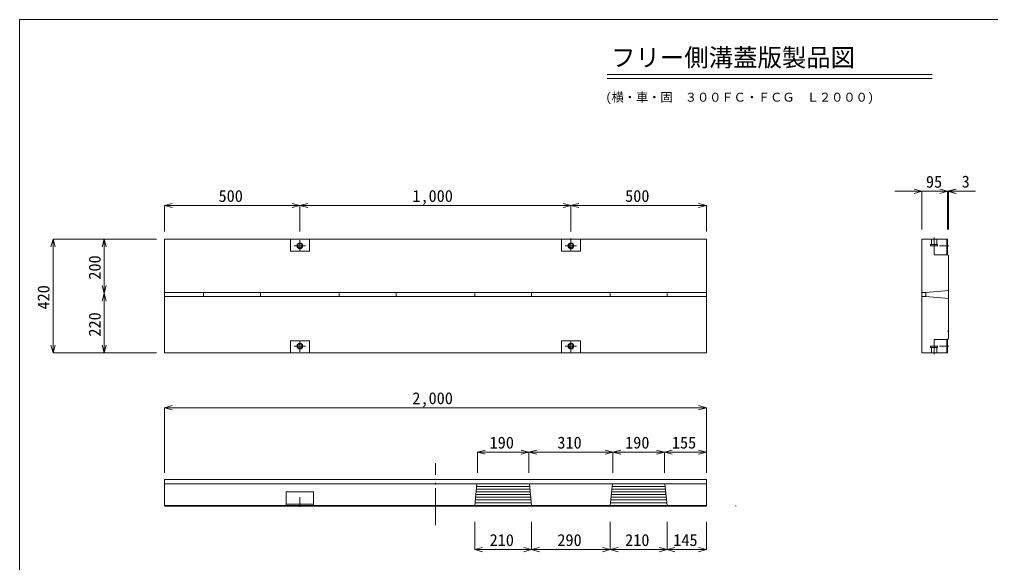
# Model space of a CAD drawing. Units: millimetres, scale not verified. Extents: x 234 to 5784, y 107 to 4112.
# Drawn here: x 234 to 3817, y 2109 to 4112 of the extents above; entities that cross this region are included whole.
import ezdxf
from ezdxf.enums import TextEntityAlignment as Align

# ---------------------------------------------------------------- set-up
doc = ezdxf.new("R2010")
doc.units = ezdxf.units.MM
doc.header["$LTSCALE"] = 20
doc.linetypes.add('DASHED_DOTTED', pattern=[9.25, 6, -1.5, 0.25, -1.5])
doc.layers.add('0-1', color=7, linetype='Continuous', lineweight=18)
doc.layers.add('0-f', color=7, linetype='Continuous', lineweight=18)
doc.styles.add('ＭＳ ゴシック', font='')
doc.styles.get('ＭＳ ゴシック').set_extended_font_data('MS Gothic')

msp = doc.modelspace()

# ---------------------------------------------------------------- linework, layer by layer
at = {"layer": '0-1', "color": 4}
for p, q in [((3563.17, 3478.5), (3463.17, 3478.5)), ((3563.17, 3478.5), (3534.19, 3486.26)), ((3563.17, 3478.5), (3534.19, 3470.73)), ((3658.17, 3478.5), (3558.17, 3478.5)), ((3563.17, 3478.5), (3563.17, 3337.83)), ((3563.17, 3478.5), (3658.17, 3478.5)), ((3658.17, 3478.5), (3629.19, 3486.26)), ((3658.17, 3478.5), (3629.19, 3470.73)), ((3658.17, 3478.5), (3687.15, 3486.26)), ((3658.17, 3478.5), (3661.17, 3478.5)), ((3658.17, 3478.5), (3658.17, 3337.83)), ((3658.17, 3478.5), (3687.15, 3470.73)), ((3658.17, 3478.5), (3758.17, 3478.5)), ((3661.17, 3478.5), (3690.15, 3486.26)), ((3661.17, 3478.5), (3661.17, 3337.83)), ((3661.17, 3478.5), (3690.15, 3470.73)), ((3661.17, 3478.5), (3761.17, 3478.5)), ((768.34, 3426.25), (797.31, 3434.02)), ((768.34, 3426.25), (1268.34, 3426.25)), ((768.34, 3426.25), (797.31, 3418.49)), ((768.34, 3426.25), (768.34, 3329.8)), ((1268.34, 3426.25), (1239.36, 3434.02)), ((1268.34, 3426.25), (1239.36, 3418.49)), ((1268.34, 3426.25), (1297.31, 3434.02)), ((1268.34, 3426.25), (1268.34, 3329.8)), ((1268.34, 3426.25), (2268.33, 3426.25)), ((1268.34, 3426.25), (1297.31, 3418.49)), ((2268.33, 3426.25), (2239.35, 3434.02)), ((2268.33, 3426.25), (2239.35, 3418.49)), ((2268.33, 3426.25), (2297.31, 3434.02)), ((2268.33, 3426.25), (2268.33, 3329.8)), ((2268.33, 3426.25), (2768.33, 3426.25)), ((2268.33, 3426.25), (2297.31, 3418.49)), ((2768.33, 3426.25), (2739.35, 3434.02)), ((2768.33, 3426.25), (2739.35, 3418.49)), ((2768.33, 3426.25), (2768.33, 3329.8)), ((357.69, 3302.68), (349.92, 3273.7)), ((357.69, 2882.68), (357.69, 3302.68)), ((357.69, 3302.68), (365.45, 3273.7)), ((357.69, 3302.68), (739.49, 3302.68)), ((546.58, 3302.68), (538.81, 3273.7)), ((546.58, 3102.68), (546.58, 3302.68)), ((546.58, 3302.68), (554.34, 3273.7)), ((546.58, 3302.68), (739.49, 3302.68)), ((546.58, 3102.68), (538.81, 3131.66)), ((546.58, 3102.68), (554.34, 3131.66)), ((546.58, 3102.68), (538.81, 3073.7)), ((546.58, 2882.68), (546.58, 3102.68)), ((546.58, 3102.68), (554.34, 3073.7)), ((357.69, 2882.68), (349.92, 2911.66)), ((357.69, 2882.68), (365.45, 2911.66)), ((546.58, 2882.68), (538.81, 2911.66)), ((546.58, 2882.68), (554.34, 2911.66)), ((357.69, 2882.68), (739.49, 2882.68)), ((546.58, 2882.68), (739.49, 2882.68))]:
    msp.add_line(p, q, dxfattribs=at)
at = {"layer": '0-1'}
for p, q in [((2768.34, 3302.68), (768.34, 3302.68)), ((768.34, 3302.68), (768.34, 2882.68)), ((768.34, 3302.68), (2768.33, 3302.68)), ((1303.34, 3302.68), (1233.34, 3302.68)), ((1233.34, 3302.68), (1233.34, 3257.68)), ((1268.34, 3298.68), (1268.34, 3256.68)), ((1268.34, 3298.68), (1268.34, 3256.68)), ((1268.34, 3298.68), (1268.34, 3256.68)), ((1268.34, 3298.68), (1268.34, 3256.68)), ((1303.34, 3302.68), (1303.34, 3257.68)), ((2303.33, 3302.68), (2233.33, 3302.68)), ((2303.33, 3302.68), (2233.33, 3302.68)), ((2233.33, 3302.68), (2233.33, 3257.68)), ((2268.33, 3296.15), (2268.33, 3304.21)), ((2268.33, 3298.68), (2268.33, 3256.68)), ((2268.33, 3298.68), (2268.33, 3256.68)), ((2268.33, 3298.68), (2268.33, 3256.68)), ((2268.33, 3298.68), (2268.33, 3256.68)), ((2303.33, 3302.68), (2303.33, 3257.68)), ((2768.34, 2882.68), (2768.34, 3302.68)), ((3563.17, 2882.68), (3563.17, 3302.68)), ((3563.17, 2882.68), (3563.17, 3302.68)), ((3563.17, 2882.68), (3563.17, 3302.68)), ((3563.17, 3302.68), (3658.17, 3302.68)), ((3658.17, 3302.68), (3563.17, 3302.68)), ((3598.18, 3282.68), (3598.18, 3302.68)), ((3608.18, 3272.68), (3608.18, 3307.68)), ((3608.18, 3244.35), (3608.18, 3302.68)), ((3618.18, 3282.68), (3618.18, 3302.68)), ((3654.84, 3244.35), (3654.84, 3302.68)), ((3658.17, 3244.35), (3658.17, 3302.68)), ((1247.33, 3277.68), (1289.33, 3277.68)), ((1247.33, 3277.68), (1289.33, 3277.68)), ((1289.34, 3277.68), (1247.33, 3277.68)), ((1247.34, 3277.68), (1289.35, 3277.68)), ((1289.35, 3277.68), (1247.34, 3277.68)), ((2247.32, 3277.68), (2289.32, 3277.68)), ((2247.32, 3277.68), (2289.32, 3277.68)), ((2289.33, 3277.68), (2247.32, 3277.68)), ((2247.33, 3277.68), (2289.34, 3277.68)), ((2289.34, 3277.68), (2247.34, 3277.68)), ((3595.18, 3277.68), (3595.18, 3282.68)), ((3621.18, 3282.68), (3595.18, 3282.68)), ((3621.18, 3277.68), (3595.18, 3277.68)), ((3621.18, 3277.68), (3621.18, 3282.68)), ((3628.18, 3277.68), (3663.17, 3277.68)), ((3628.18, 3277.68), (3663.17, 3277.68)), ((3658.17, 3285.68), (3654.84, 3285.68)), ((3658.17, 3269.68), (3654.84, 3269.68)), ((1303.34, 3257.68), (1233.34, 3257.68)), ((2303.33, 3257.68), (2233.33, 3257.68)), ((3608.18, 3244.35), (3658.17, 3244.35)), ((3658.17, 3244.35), (3661.17, 3241.35)), ((3661.17, 2935.68), (3661.17, 3241.35)), ((3661.17, 3241.35), (3661.17, 2935.68)), ((3661.17, 2935.68), (3661.17, 3241.35)), ((2768.34, 3105.63), (768.34, 3105.63)), ((2768.34, 3090.63), (768.34, 3090.63)), ((3578.17, 3105.63), (3563.17, 3105.63)), ((3578.17, 3090.63), (3563.17, 3090.63)), ((3578.17, 3105.63), (3661.17, 3113.13)), ((3578.17, 3105.63), (3578.17, 3090.63)), ((3578.17, 3090.63), (3661.17, 3083.13)), ((3661.17, 2962.66), (3658.17, 2962.66)), ((3661.17, 2962.66), (3661.17, 2941.93)), ((1303.34, 2927.68), (1233.34, 2927.68)), ((1233.34, 2882.68), (1233.34, 2927.68)), ((1247.33, 2907.68), (1289.33, 2907.68)), ((1247.33, 2907.68), (1289.33, 2907.68)), ((1289.34, 2907.68), (1247.33, 2907.68)), ((1247.34, 2907.68), (1289.35, 2907.68)), ((1289.35, 2907.68), (1247.34, 2907.68)), ((1268.34, 2886.68), (1268.34, 2928.68)), ((1268.34, 2886.68), (1268.34, 2928.68)), ((1268.34, 2886.68), (1268.34, 2928.68)), ((1268.34, 2886.68), (1268.34, 2928.68)), ((1303.34, 2882.68), (1303.34, 2927.68)), ((2303.33, 2927.68), (2233.33, 2927.68)), ((2233.33, 2882.68), (2233.33, 2927.68)), ((2247.32, 2907.68), (2289.32, 2907.68)), ((2247.32, 2907.68), (2289.32, 2907.68)), ((2289.33, 2907.68), (2247.32, 2907.68)), ((2247.33, 2907.68), (2289.34, 2907.68)), ((2289.34, 2907.68), (2247.34, 2907.68)), ((2268.33, 2886.68), (2268.33, 2928.68)), ((2268.33, 2886.68), (2268.33, 2928.68)), ((2268.33, 2886.68), (2268.33, 2928.68)), ((2268.33, 2886.68), (2268.33, 2928.68)), ((2303.33, 2882.68), (2303.33, 2927.68)), ((3595.18, 2907.68), (3621.18, 2907.68)), ((3595.18, 2907.68), (3595.18, 2902.68)), ((3595.18, 2902.68), (3621.18, 2902.68)), ((3598.18, 2902.68), (3598.18, 2882.68)), ((3608.18, 2932.68), (3658.17, 2932.68)), ((3608.18, 2882.68), (3608.18, 2932.68)), ((3608.18, 2912.68), (3608.18, 2877.68)), ((3618.18, 2902.68), (3618.18, 2882.68)), ((3621.18, 2907.68), (3621.18, 2902.68)), ((3628.18, 2907.68), (3663.17, 2907.68)), ((3654.84, 2882.68), (3654.84, 2932.68)), ((3658.17, 2915.68), (3654.84, 2915.68)), ((3658.17, 2932.68), (3661.17, 2935.68)), ((3658.17, 2882.68), (3658.17, 2932.68)), ((3658.17, 2882.68), (3658.17, 2932.68)), ((768.34, 2882.68), (2768.34, 2882.68)), ((768.34, 2882.68), (2768.33, 2882.68)), ((1303.34, 2882.68), (1233.34, 2882.68)), ((2303.33, 2882.68), (2233.33, 2882.68)), ((2303.33, 2882.68), (2233.33, 2882.68)), ((2268.33, 2889.21), (2268.33, 2881.15)), ((3658.17, 2882.68), (3563.17, 2882.68)), ((3563.17, 2882.68), (3658.17, 2882.68)), ((3658.17, 2899.68), (3654.84, 2899.68)), ((768.34, 2680.32), (797.31, 2688.09)), ((2768.33, 2680.32), (2739.36, 2688.09)), ((2768.33, 2680.32), (768.34, 2680.32)), ((768.34, 2680.32), (797.31, 2672.56)), ((768.34, 2680.32), (768.34, 2440.49)), ((2768.33, 2680.32), (2739.36, 2672.56)), ((2768.33, 2680.32), (2768.33, 2440.49)), ((2768.33, 2516.69), (2768.33, 2646.39)), ((1923.33, 2516.69), (1952.31, 2524.45)), ((2113.33, 2516.69), (1923.33, 2516.69)), ((1923.33, 2516.69), (1952.31, 2508.92)), ((1923.33, 2440.49), (1923.33, 2516.69)), ((2113.33, 2516.69), (2084.36, 2524.45)), ((2113.33, 2516.69), (2084.36, 2508.92)), ((2113.33, 2516.69), (2142.31, 2524.45)), ((2423.33, 2516.69), (2113.33, 2516.69)), ((2113.33, 2516.69), (2142.31, 2508.92)), ((2113.33, 2440.49), (2113.33, 2516.69)), ((2423.33, 2516.69), (2394.36, 2524.45)), ((2423.33, 2516.69), (2394.36, 2508.92)), ((2423.33, 2516.69), (2452.31, 2524.45)), ((2613.33, 2516.69), (2423.33, 2516.69)), ((2423.33, 2516.69), (2452.31, 2508.92)), ((2423.33, 2440.49), (2423.33, 2516.69)), ((2613.33, 2516.69), (2584.36, 2524.45)), ((2613.33, 2516.69), (2584.36, 2508.92)), ((2613.33, 2516.69), (2642.31, 2524.45)), ((2768.33, 2516.69), (2613.33, 2516.69)), ((2613.33, 2516.69), (2642.31, 2508.92)), ((2613.33, 2440.49), (2613.33, 2516.69)), ((2768.33, 2516.69), (2739.36, 2524.45)), ((2768.33, 2516.69), (2739.36, 2508.92)), ((768.34, 2415.25), (2768.33, 2415.25)), ((768.34, 2415.25), (2768.33, 2415.25)), ((768.34, 2415.25), (768.34, 2320.25)), ((2768.33, 2320.25), (2768.33, 2415.25)), ((2768.33, 2415.25), (2768.33, 2317.25)), ((768.34, 2400.25), (2768.33, 2400.25)), ((1318.33, 2370.25), (1218.33, 2370.25)), ((1218.33, 2370.25), (1218.33, 2320.25)), ((1318.33, 2320.25), (1318.33, 2370.25)), ((1768.33, 2383.25), (1768.33, 2247.93)), ((1913.33, 2320.25), (1921.33, 2400.25)), ((1918.33, 2370.25), (2118.33, 2370.25)), ((1919.33, 2380.25), (2117.33, 2380.25)), ((1920.33, 2390.25), (2116.33, 2390.25)), ((1921.33, 2400.25), (2115.33, 2400.25)), ((2123.33, 2320.25), (2115.33, 2400.25)), ((2413.33, 2320.25), (2421.33, 2400.25)), ((2418.33, 2370.25), (2618.33, 2370.25)), ((2419.33, 2380.25), (2617.33, 2380.25)), ((2420.33, 2390.25), (2616.33, 2390.25)), ((2421.33, 2400.25), (2615.33, 2400.25)), ((2623.33, 2320.25), (2615.33, 2400.25)), ((1268.33, 2350.25), (1268.33, 2315.25)), ((1268.33, 2340.51), (1268.33, 2316.42)), ((1914.33, 2330.25), (2122.33, 2330.25)), ((1915.33, 2340.25), (2121.33, 2340.25)), ((1916.33, 2350.25), (2120.33, 2350.25)), ((1917.33, 2360.25), (2119.33, 2360.25)), ((2414.33, 2330.25), (2622.33, 2330.25)), ((2415.33, 2340.25), (2621.33, 2340.25)), ((2416.33, 2350.25), (2620.33, 2350.25)), ((2417.33, 2360.25), (2619.33, 2360.25)), ((768.34, 2320.25), (2768.33, 2320.25)), ((768.34, 2317.25), (2768.33, 2317.25)), ((1318.33, 2325.25), (1218.33, 2325.25)), ((1218.33, 2320.25), (1318.33, 2320.25)), ((2877.12, 2317.25), (2877.12, 2320.25)), ((1913.33, 2259.8), (1913.33, 2157.29)), ((2123.33, 2259.8), (2123.33, 2157.29)), ((2413.33, 2259.8), (2413.33, 2157.29)), ((2623.33, 2259.8), (2623.33, 2157.29)), ((2768.33, 2259.8), (2768.33, 2157.29)), ((1913.33, 2157.29), (1942.31, 2165.05)), ((1913.33, 2157.29), (1942.31, 2149.52)), ((2123.33, 2157.29), (1913.33, 2157.29)), ((2123.33, 2157.29), (2094.36, 2165.05)), ((2123.33, 2157.29), (2094.36, 2149.52)), ((2123.33, 2157.29), (2152.31, 2165.05)), ((2123.33, 2157.29), (2152.31, 2149.52)), ((2413.33, 2157.29), (2123.33, 2157.29)), ((2413.33, 2157.29), (2384.36, 2165.05)), ((2413.33, 2157.29), (2384.36, 2149.52)), ((2413.33, 2157.29), (2442.31, 2165.05)), ((2413.33, 2157.29), (2442.31, 2149.52)), ((2623.33, 2157.29), (2413.33, 2157.29)), ((2623.33, 2157.29), (2594.36, 2165.05)), ((2623.33, 2157.29), (2594.36, 2149.52)), ((2623.33, 2157.29), (2652.31, 2165.05)), ((2623.33, 2157.29), (2652.31, 2149.52)), ((2768.33, 2157.29), (2623.33, 2157.29)), ((2768.33, 2157.29), (2739.36, 2165.05)), ((2768.33, 2157.29), (2739.36, 2149.52))]:
    msp.add_line(p, q, dxfattribs=at)
at = {"layer": '0-1', "linetype": 'DASHED_DOTTED'}
msp.add_line((1768.33, 2247.93), (1768.33, 2475.71), dxfattribs=at)
at = {"layer": '0-1'}
for centre, radius in [((1268.34, 3277.68), 11), ((1268.34, 3277.68), 11), ((1268.34, 3277.68), 11), ((1268.34, 3277.68), 11), ((1268.34, 3277.68), 8), ((1268.34, 3277.68), 8), ((1268.34, 3277.68), 8), ((1268.34, 3277.68), 8), ((2268.33, 3277.68), 11), ((2268.33, 3277.68), 11), ((2268.33, 3277.68), 11), ((2268.33, 3277.68), 11), ((2268.33, 3277.68), 8), ((2268.33, 3277.68), 8), ((2268.33, 3277.68), 8), ((2268.33, 3277.68), 8), ((1268.34, 2907.68), 11), ((1268.34, 2907.68), 11), ((1268.34, 2907.68), 11), ((1268.34, 2907.68), 11), ((1268.34, 2907.68), 8), ((1268.34, 2907.68), 8), ((1268.34, 2907.68), 8), ((1268.34, 2907.68), 8), ((2268.33, 2907.68), 11), ((2268.33, 2907.68), 11), ((2268.33, 2907.68), 11), ((2268.33, 2907.68), 11), ((2268.33, 2907.68), 8), ((2268.33, 2907.68), 8), ((2268.33, 2907.68), 8), ((2268.33, 2907.68), 8)]:
    msp.add_circle(centre, radius, dxfattribs=at)
at = {"layer": '0-f'}
for p, q in [((233.7, 4112.38), (233.7, 107.38)), ((5783.7, 4112.38), (233.7, 4112.38))]:
    msp.add_line(p, q, dxfattribs=at)
at = {"layer": '0-f', "color": 5}
for p, q in [((2401.66, 3909.14), (3601.66, 3909.14)), ((2401.66, 3894.14), (3601.66, 3894.14))]:
    msp.add_line(p, q, dxfattribs=at)

# ---------------------------------------------------------------- texts
at = {"layer": '0-1', "style": 'ＭＳ ゴシック'}
for s, p in [('95', (3578.17, 3478.5)), ('3', (3709.83, 3479.33)), ('500', (968.34, 3426.25)), ('1,000', (1683.33, 3426.25)), ('500', (2468.33, 3426.25)), ('2,000', (1683.34, 2680.32)), ('190', (1968.33, 2516.69)), ('310', (2218.33, 2516.69)), ('190', (2468.33, 2516.69)), ('155', (2640.83, 2516.69)), ('210', (1968.33, 2157.29)), ('290', (2218.33, 2157.29)), ('210', (2468.33, 2157.29)), ('145', (2645.83, 2157.29))]:
    msp.add_text(s, height=43.99, dxfattribs=at).set_placement(p, align=Align.BOTTOM_LEFT)
for s, p in [('200', (546.58, 3152.68)), ('420', (357.69, 3042.68)), ('220', (546.58, 2942.68))]:
    msp.add_text(s, height=43.99, rotation=90, dxfattribs=at).set_placement(p, align=Align.BOTTOM_LEFT)
at = {"layer": '0-f', "style": 'ＭＳ ゴシック'}
for s, height, p in [('\u3000フリー側溝蓋版製品図\u3000', 65.98, (2326.66, 3919.14)), ('(横・車・固\u3000３００ＦＣ・ＦＣＧ\u3000Ｌ２０００)', 32.99, (2396.03, 3799.14))]:
    msp.add_text(s, height=height, dxfattribs=at).set_placement(p, align=Align.BOTTOM_LEFT)

# ---------------------------------------------------------------- next in the draw order: wipeouts: each hides what was drawn before it
for points in [[(913.33, 3090.63), (1123.33, 3090.63), (1123.33, 3105.63), (913.33, 3105.63)], [(1413.33, 3090.63), (1623.33, 3090.63), (1623.33, 3105.63), (1413.33, 3105.63)], [(1913.33, 3090.63), (2123.33, 3090.63), (2123.33, 3105.63), (1913.33, 3105.63)], [(2413.33, 3090.63), (2623.33, 3090.63), (2623.33, 3105.63), (2413.33, 3105.63)]]:
    msp.add_wipeout(points)

# ---------------------------------------------------------------- next in the draw order: linework, layer by layer
at = {"layer": '0-1'}
for points in [[(913.33, 3090.63), (1123.33, 3090.63), (1123.33, 3105.63), (913.33, 3105.63)], [(1413.33, 3090.63), (1623.33, 3090.63), (1623.33, 3105.63), (1413.33, 3105.63)], [(1913.33, 3090.63), (2123.33, 3090.63), (2123.33, 3105.63), (1913.33, 3105.63)], [(2413.33, 3090.63), (2623.33, 3090.63), (2623.33, 3105.63), (2413.33, 3105.63)]]:
    msp.add_lwpolyline(points, close=True, dxfattribs=at)

doc.saveas('drawing.dxf')
